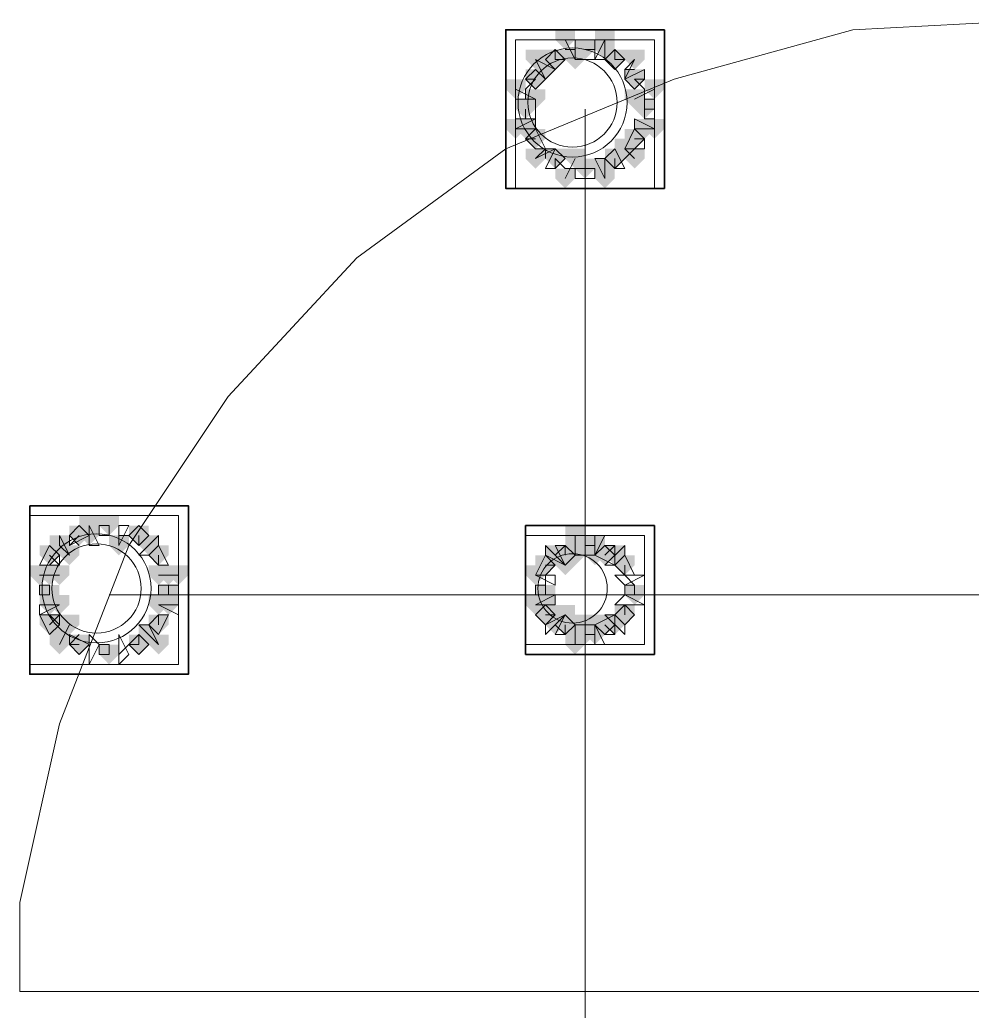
# Model space of a CAD drawing. Header units: millimetres. Extents: x 2315 to 4619, y 1334 to 1897.
# Drawn here: x 3480.05 to 3485.91, y 1554.59 to 1560.69 of the extents above; entities that cross this region are included whole.
import ezdxf

# ---------------------------------------------------------------- set-up
doc = ezdxf.new("R2010")
doc.units = ezdxf.units.MM
for name, color, linetype, true_color in [('PDF_10', 7, 'Continuous', 0x00b85c), ('PDF_AXIS', 7, 'Continuous', 0x00b85c), ('PDF_柱构件', 7, 'Continuous', 0x00b85c), ('PDF_转运站初步方案', 7, 'Continuous', 0x00b85c)]:
    doc.layers.add(name, color=color, linetype=linetype, true_color=true_color)
doc.layers.add('PDF_中心线层', color=1, linetype='Continuous')
doc.layers.add('PDF_粗实线层', color=7, linetype='Continuous')

msp = doc.modelspace()

# ---------------------------------------------------------------- hatches: boundary and pattern name
at = {"layer": 'PDF_10', "transparency": 33554559}
for points in [[(3483.5271, 1560.5703), (3483.4661, 1560.5703), (3483.4661, 1560.5093), (3483.5271, 1560.4482), (3483.5882, 1560.5093), (3483.5882, 1560.5703)], [(3483.5271, 1560.5703), (3483.4661, 1560.5703), (3483.4661, 1560.5093), (3483.5271, 1560.4482), (3483.5882, 1560.5093), (3483.5882, 1560.5703)], [(3483.5271, 1560.5703), (3483.4661, 1560.5703), (3483.4661, 1560.5093), (3483.5271, 1560.4482), (3483.5882, 1560.5093), (3483.5882, 1560.5703)], [(3483.3439, 1560.5093), (3483.2828, 1560.5093), (3483.2828, 1560.4482), (3483.3439, 1560.3871), (3483.405, 1560.4482), (3483.405, 1560.5093)], [(3483.3439, 1560.5093), (3483.2828, 1560.5093), (3483.2828, 1560.4482), (3483.3439, 1560.3871), (3483.405, 1560.4482), (3483.405, 1560.5093)], [(3483.7104, 1560.5093), (3483.6493, 1560.5093), (3483.6493, 1560.4482), (3483.7104, 1560.3871), (3483.7715, 1560.4482), (3483.7715, 1560.5093)], [(3483.7104, 1560.5093), (3483.6493, 1560.5093), (3483.6493, 1560.4482), (3483.7104, 1560.3871), (3483.7715, 1560.4482), (3483.7715, 1560.5093)], [(3483.2217, 1560.3871), (3483.1606, 1560.3871), (3483.1606, 1560.326), (3483.2217, 1560.2649), (3483.2828, 1560.326), (3483.2828, 1560.3871)], [(3483.2217, 1560.3871), (3483.1606, 1560.3871), (3483.1606, 1560.326), (3483.2217, 1560.2649), (3483.2828, 1560.326), (3483.2828, 1560.3871)], [(3483.8325, 1560.3871), (3483.7715, 1560.3871), (3483.7715, 1560.326), (3483.8325, 1560.2649), (3483.8936, 1560.326), (3483.8936, 1560.3871)], [(3483.8325, 1560.3871), (3483.7715, 1560.3871), (3483.7715, 1560.326), (3483.8325, 1560.2649), (3483.8936, 1560.326), (3483.8936, 1560.3871)], [(3483.1606, 1560.2039), (3483.0996, 1560.2039), (3483.0996, 1560.1428), (3483.1606, 1560.0817), (3483.2217, 1560.1428), (3483.2217, 1560.2039)], [(3483.1606, 1560.2039), (3483.0996, 1560.2039), (3483.0996, 1560.1428), (3483.1606, 1560.0817), (3483.2217, 1560.1428), (3483.2217, 1560.2039)], [(3483.1606, 1560.2039), (3483.0996, 1560.2039), (3483.0996, 1560.1428), (3483.1606, 1560.0817), (3483.2217, 1560.1428), (3483.2217, 1560.2039)], [(3483.8936, 1560.2039), (3483.8325, 1560.2039), (3483.8325, 1560.1428), (3483.8936, 1560.0817), (3483.9547, 1560.1428), (3483.9547, 1560.2039)], [(3483.8936, 1560.2039), (3483.8325, 1560.2039), (3483.8325, 1560.1428), (3483.8936, 1560.0817), (3483.9547, 1560.1428), (3483.9547, 1560.2039)], [(3483.2217, 1560.0206), (3483.1606, 1560.0206), (3483.1606, 1559.9595), (3483.2217, 1559.8985), (3483.2828, 1559.9595), (3483.2828, 1560.0206)], [(3483.2217, 1560.0206), (3483.1606, 1560.0206), (3483.1606, 1559.9595), (3483.2217, 1559.8985), (3483.2828, 1559.9595), (3483.2828, 1560.0206)], [(3483.8325, 1560.0206), (3483.7715, 1560.0206), (3483.7715, 1559.9595), (3483.8325, 1559.8985), (3483.8936, 1559.9595), (3483.8936, 1560.0206)], [(3483.8325, 1560.0206), (3483.7715, 1560.0206), (3483.7715, 1559.9595), (3483.8325, 1559.8985), (3483.8936, 1559.9595), (3483.8936, 1560.0206)], [(3483.3439, 1559.8985), (3483.2828, 1559.8985), (3483.2828, 1559.8374), (3483.3439, 1559.7763), (3483.405, 1559.8374), (3483.405, 1559.8985)], [(3483.3439, 1559.8985), (3483.2828, 1559.8985), (3483.2828, 1559.8374), (3483.3439, 1559.7763), (3483.405, 1559.8374), (3483.405, 1559.8985)], [(3483.7104, 1559.8985), (3483.6493, 1559.8985), (3483.6493, 1559.8374), (3483.7104, 1559.7763), (3483.7715, 1559.8374), (3483.7715, 1559.8985)], [(3483.7104, 1559.8985), (3483.6493, 1559.8985), (3483.6493, 1559.8374), (3483.7104, 1559.7763), (3483.7715, 1559.8374), (3483.7715, 1559.8985)], [(3483.5271, 1559.8374), (3483.4661, 1559.8374), (3483.4661, 1559.7763), (3483.5271, 1559.7152), (3483.5882, 1559.7763), (3483.5882, 1559.8374)], [(3483.5271, 1559.8374), (3483.4661, 1559.8374), (3483.4661, 1559.7763), (3483.5271, 1559.7152), (3483.5882, 1559.7763), (3483.5882, 1559.8374)], [(3480.5952, 1557.6385), (3480.5342, 1557.6385), (3480.5342, 1557.5774), (3480.5952, 1557.5163), (3480.6563, 1557.5774), (3480.6563, 1557.6385)], [(3480.5952, 1557.6385), (3480.5342, 1557.6385), (3480.5342, 1557.5774), (3480.5952, 1557.5163), (3480.6563, 1557.5774), (3480.6563, 1557.6385)], [(3480.412, 1557.5774), (3480.3509, 1557.5774), (3480.3509, 1557.5163), (3480.412, 1557.4552), (3480.4731, 1557.5163), (3480.4731, 1557.5774)], [(3480.412, 1557.5774), (3480.3509, 1557.5774), (3480.3509, 1557.5163), (3480.412, 1557.4552), (3480.4731, 1557.5163), (3480.4731, 1557.5774)], [(3480.7785, 1557.5774), (3480.7174, 1557.5774), (3480.7174, 1557.5163), (3480.7785, 1557.4552), (3480.8396, 1557.5163), (3480.8396, 1557.5774)], [(3480.7785, 1557.5774), (3480.7174, 1557.5774), (3480.7174, 1557.5163), (3480.7785, 1557.4552), (3480.8396, 1557.5163), (3480.8396, 1557.5774)], [(3483.5271, 1557.5163), (3483.4661, 1557.5163), (3483.4661, 1557.4552), (3483.5271, 1557.3941), (3483.5882, 1557.4552), (3483.5882, 1557.5163)], [(3483.5271, 1557.5163), (3483.4661, 1557.5163), (3483.4661, 1557.4552), (3483.5271, 1557.3941), (3483.5882, 1557.4552), (3483.5882, 1557.5163)], [(3483.5271, 1557.5163), (3483.4661, 1557.5163), (3483.4661, 1557.4552), (3483.5271, 1557.3941), (3483.5882, 1557.4552), (3483.5882, 1557.5163)], [(3480.2288, 1557.4552), (3480.1677, 1557.4552), (3480.1677, 1557.3941), (3480.2288, 1557.333), (3480.2898, 1557.3941), (3480.2898, 1557.4552)], [(3480.2288, 1557.4552), (3480.1677, 1557.4552), (3480.1677, 1557.3941), (3480.2288, 1557.333), (3480.2898, 1557.3941), (3480.2898, 1557.4552)], [(3480.9006, 1557.4552), (3480.8396, 1557.4552), (3480.8396, 1557.3941), (3480.9006, 1557.333), (3480.9617, 1557.3941), (3480.9617, 1557.4552)], [(3480.9006, 1557.4552), (3480.8396, 1557.4552), (3480.8396, 1557.3941), (3480.9006, 1557.333), (3480.9617, 1557.3941), (3480.9617, 1557.4552)], [(3483.405, 1557.4552), (3483.3439, 1557.4552), (3483.3439, 1557.3941), (3483.405, 1557.333), (3483.4661, 1557.3941), (3483.4661, 1557.4552)], [(3483.405, 1557.4552), (3483.3439, 1557.4552), (3483.3439, 1557.3941), (3483.405, 1557.333), (3483.4661, 1557.3941), (3483.4661, 1557.4552)], [(3483.6493, 1557.4552), (3483.5882, 1557.4552), (3483.5882, 1557.3941), (3483.6493, 1557.333), (3483.7104, 1557.3941), (3483.7104, 1557.4552)], [(3483.6493, 1557.4552), (3483.5882, 1557.4552), (3483.5882, 1557.3941), (3483.6493, 1557.333), (3483.7104, 1557.3941), (3483.7104, 1557.4552)], [(3483.2828, 1557.3941), (3483.2217, 1557.3941), (3483.2217, 1557.333), (3483.2828, 1557.272), (3483.3439, 1557.333), (3483.3439, 1557.3941)], [(3483.2828, 1557.3941), (3483.2217, 1557.3941), (3483.2217, 1557.333), (3483.2828, 1557.272), (3483.3439, 1557.333), (3483.3439, 1557.3941)], [(3483.7715, 1557.3941), (3483.7104, 1557.3941), (3483.7104, 1557.333), (3483.7715, 1557.272), (3483.8325, 1557.333), (3483.8325, 1557.3941)], [(3483.7715, 1557.3941), (3483.7104, 1557.3941), (3483.7104, 1557.333), (3483.7715, 1557.272), (3483.8325, 1557.333), (3483.8325, 1557.3941)], [(3483.7715, 1557.3941), (3483.7104, 1557.3941), (3483.7104, 1557.333), (3483.7715, 1557.272), (3483.8325, 1557.333), (3483.8325, 1557.3941)], [(3480.2288, 1557.2109), (3480.1677, 1557.2109), (3480.1677, 1557.1498), (3480.2288, 1557.0887), (3480.2898, 1557.1498), (3480.2898, 1557.2109)], [(3480.2288, 1557.2109), (3480.1677, 1557.2109), (3480.1677, 1557.1498), (3480.2288, 1557.0887), (3480.2898, 1557.1498), (3480.2898, 1557.2109)], [(3480.9617, 1557.2109), (3480.9006, 1557.2109), (3480.9006, 1557.1498), (3480.9617, 1557.0887), (3481.0228, 1557.1498), (3481.0228, 1557.2109)], [(3480.9617, 1557.2109), (3480.9006, 1557.2109), (3480.9006, 1557.1498), (3480.9617, 1557.0887), (3481.0228, 1557.1498), (3481.0228, 1557.2109)], [(3483.2828, 1557.2109), (3483.2217, 1557.2109), (3483.2217, 1557.1498), (3483.2828, 1557.0887), (3483.3439, 1557.1498), (3483.3439, 1557.2109)], [(3483.2828, 1557.2109), (3483.2217, 1557.2109), (3483.2217, 1557.1498), (3483.2828, 1557.0887), (3483.3439, 1557.1498), (3483.3439, 1557.2109)], [(3483.8325, 1557.2109), (3483.7715, 1557.2109), (3483.7715, 1557.1498), (3483.8325, 1557.0887), (3483.8936, 1557.1498), (3483.8936, 1557.2109)], [(3483.8325, 1557.2109), (3483.7715, 1557.2109), (3483.7715, 1557.1498), (3483.8325, 1557.0887), (3483.8936, 1557.1498), (3483.8936, 1557.2109)], [(3483.2828, 1557.0887), (3483.2217, 1557.0887), (3483.2217, 1557.0276), (3483.2828, 1556.9666), (3483.3439, 1557.0276), (3483.3439, 1557.0887)], [(3483.2828, 1557.0887), (3483.2217, 1557.0887), (3483.2217, 1557.0276), (3483.2828, 1556.9666), (3483.3439, 1557.0276), (3483.3439, 1557.0887)], [(3483.7715, 1557.0887), (3483.7104, 1557.0887), (3483.7104, 1557.0276), (3483.7715, 1556.9666), (3483.8325, 1557.0276), (3483.8325, 1557.0887)], [(3483.7715, 1557.0887), (3483.7104, 1557.0887), (3483.7104, 1557.0276), (3483.7715, 1556.9666), (3483.8325, 1557.0276), (3483.8325, 1557.0887)], [(3483.7715, 1557.0887), (3483.7104, 1557.0887), (3483.7104, 1557.0276), (3483.7715, 1556.9666), (3483.8325, 1557.0276), (3483.8325, 1557.0887)], [(3480.2288, 1557.0276), (3480.1677, 1557.0276), (3480.1677, 1556.9666), (3480.2288, 1556.9055), (3480.2898, 1556.9666), (3480.2898, 1557.0276)], [(3480.2288, 1557.0276), (3480.1677, 1557.0276), (3480.1677, 1556.9666), (3480.2288, 1556.9055), (3480.2898, 1556.9666), (3480.2898, 1557.0276)], [(3480.9006, 1557.0276), (3480.8396, 1557.0276), (3480.8396, 1556.9666), (3480.9006, 1556.9055), (3480.9617, 1556.9666), (3480.9617, 1557.0276)], [(3480.9006, 1557.0276), (3480.8396, 1557.0276), (3480.8396, 1556.9666), (3480.9006, 1556.9055), (3480.9617, 1556.9666), (3480.9617, 1557.0276)], [(3483.405, 1557.0276), (3483.3439, 1557.0276), (3483.3439, 1556.9666), (3483.405, 1556.9055), (3483.4661, 1556.9666), (3483.4661, 1557.0276)], [(3483.405, 1557.0276), (3483.3439, 1557.0276), (3483.3439, 1556.9666), (3483.405, 1556.9055), (3483.4661, 1556.9666), (3483.4661, 1557.0276)], [(3483.6493, 1557.0276), (3483.5882, 1557.0276), (3483.5882, 1556.9666), (3483.6493, 1556.9055), (3483.7104, 1556.9666), (3483.7104, 1557.0276)], [(3483.6493, 1557.0276), (3483.5882, 1557.0276), (3483.5882, 1556.9666), (3483.6493, 1556.9055), (3483.7104, 1556.9666), (3483.7104, 1557.0276)], [(3483.5271, 1556.9666), (3483.4661, 1556.9666), (3483.4661, 1556.9055), (3483.5271, 1556.8444), (3483.5882, 1556.9055), (3483.5882, 1556.9666)], [(3483.5271, 1556.9666), (3483.4661, 1556.9666), (3483.4661, 1556.9055), (3483.5271, 1556.8444), (3483.5882, 1556.9055), (3483.5882, 1556.9666)], [(3483.5271, 1556.9666), (3483.4661, 1556.9666), (3483.4661, 1556.9055), (3483.5271, 1556.8444), (3483.5882, 1556.9055), (3483.5882, 1556.9666)], [(3480.412, 1556.9055), (3480.3509, 1556.9055), (3480.3509, 1556.8444), (3480.412, 1556.7833), (3480.4731, 1556.8444), (3480.4731, 1556.9055)], [(3480.412, 1556.9055), (3480.3509, 1556.9055), (3480.3509, 1556.8444), (3480.412, 1556.7833), (3480.4731, 1556.8444), (3480.4731, 1556.9055)], [(3480.7785, 1556.9055), (3480.7174, 1556.9055), (3480.7174, 1556.8444), (3480.7785, 1556.7833), (3480.8396, 1556.8444), (3480.8396, 1556.9055)], [(3480.7785, 1556.9055), (3480.7174, 1556.9055), (3480.7174, 1556.8444), (3480.7785, 1556.7833), (3480.8396, 1556.8444), (3480.8396, 1556.9055)], [(3480.5952, 1556.8444), (3480.5342, 1556.8444), (3480.5342, 1556.7833), (3480.5952, 1556.7222), (3480.6563, 1556.7833), (3480.6563, 1556.8444)], [(3480.5952, 1556.8444), (3480.5342, 1556.8444), (3480.5342, 1556.7833), (3480.5952, 1556.7222), (3480.6563, 1556.7833), (3480.6563, 1556.8444)]]:
    msp.add_hatch(color=256, dxfattribs=at).paths.add_polyline_path(points)
at = {"layer": 'PDF_柱构件', "transparency": 33554559}
for points in [[(3483.405, 1560.6314), (3483.3439, 1560.6314), (3483.3439, 1560.5703), (3483.405, 1560.5093), (3483.4661, 1560.5703), (3483.4661, 1560.6314)], [(3483.6493, 1560.6314), (3483.5882, 1560.6314), (3483.5882, 1560.5703), (3483.6493, 1560.5093), (3483.7104, 1560.5703), (3483.7104, 1560.6314)], [(3483.6493, 1560.5703), (3483.5882, 1560.5703), (3483.5882, 1560.5093), (3483.6493, 1560.4482), (3483.7104, 1560.5093), (3483.7104, 1560.5703)], [(3483.2217, 1560.5093), (3483.1606, 1560.5093), (3483.1606, 1560.4482), (3483.2217, 1560.3871), (3483.2828, 1560.4482), (3483.2828, 1560.5093)], [(3483.4661, 1560.5093), (3483.405, 1560.5093), (3483.405, 1560.4482), (3483.4661, 1560.3871), (3483.5271, 1560.4482), (3483.5271, 1560.5093)], [(3483.8325, 1560.5093), (3483.7715, 1560.5093), (3483.7715, 1560.4482), (3483.8325, 1560.3871), (3483.8936, 1560.4482), (3483.8936, 1560.5093)], [(3483.2828, 1560.4482), (3483.2217, 1560.4482), (3483.2217, 1560.3871), (3483.2828, 1560.326), (3483.3439, 1560.3871), (3483.3439, 1560.4482)], [(3483.0996, 1560.326), (3483.0385, 1560.326), (3483.0385, 1560.2649), (3483.0996, 1560.2039), (3483.1606, 1560.2649), (3483.1606, 1560.326)], [(3483.9547, 1560.326), (3483.8936, 1560.326), (3483.8936, 1560.2649), (3483.9547, 1560.2039), (3484.0158, 1560.2649), (3484.0158, 1560.326)], [(3483.2217, 1560.2649), (3483.1606, 1560.2649), (3483.1606, 1560.2039), (3483.2217, 1560.1428), (3483.2828, 1560.2039), (3483.2828, 1560.2649)], [(3483.8325, 1560.2649), (3483.7715, 1560.2649), (3483.7715, 1560.2039), (3483.8325, 1560.1428), (3483.8936, 1560.2039), (3483.8936, 1560.2649)], [(3483.0996, 1560.0817), (3483.0385, 1560.0817), (3483.0385, 1560.0206), (3483.0996, 1559.9595), (3483.1606, 1560.0206), (3483.1606, 1560.0817)], [(3483.1606, 1560.0817), (3483.0996, 1560.0817), (3483.0996, 1560.0206), (3483.1606, 1559.9595), (3483.2217, 1560.0206), (3483.2217, 1560.0817)], [(3483.8936, 1560.0817), (3483.8325, 1560.0817), (3483.8325, 1560.0206), (3483.8936, 1559.9595), (3483.9547, 1560.0206), (3483.9547, 1560.0817)], [(3483.9547, 1560.0817), (3483.8936, 1560.0817), (3483.8936, 1560.0206), (3483.9547, 1559.9595), (3484.0158, 1560.0206), (3484.0158, 1560.0817)], [(3483.7715, 1559.9595), (3483.7104, 1559.9595), (3483.7104, 1559.8985), (3483.7715, 1559.8374), (3483.8325, 1559.8985), (3483.8325, 1559.9595)], [(3483.2217, 1559.8985), (3483.1606, 1559.8985), (3483.1606, 1559.8374), (3483.2217, 1559.7763), (3483.2828, 1559.8374), (3483.2828, 1559.8985)], [(3483.4661, 1559.8985), (3483.405, 1559.8985), (3483.405, 1559.8374), (3483.4661, 1559.7763), (3483.5271, 1559.8374), (3483.5271, 1559.8985)], [(3483.8325, 1559.8985), (3483.7715, 1559.8985), (3483.7715, 1559.8374), (3483.8325, 1559.7763), (3483.8936, 1559.8374), (3483.8936, 1559.8985)], [(3483.6493, 1559.8374), (3483.5882, 1559.8374), (3483.5882, 1559.7763), (3483.6493, 1559.7152), (3483.7104, 1559.7763), (3483.7104, 1559.8374)], [(3483.405, 1559.7763), (3483.3439, 1559.7763), (3483.3439, 1559.7152), (3483.405, 1559.6541), (3483.4661, 1559.7152), (3483.4661, 1559.7763)], [(3483.6493, 1559.7763), (3483.5882, 1559.7763), (3483.5882, 1559.7152), (3483.6493, 1559.6541), (3483.7104, 1559.7152), (3483.7104, 1559.7763)], [(3480.4731, 1557.6385), (3480.412, 1557.6385), (3480.412, 1557.5774), (3480.4731, 1557.5163), (3480.5342, 1557.5774), (3480.5342, 1557.6385)], [(3480.4731, 1557.5774), (3480.412, 1557.5774), (3480.412, 1557.5163), (3480.4731, 1557.4552), (3480.5342, 1557.5163), (3480.5342, 1557.5774)], [(3483.4661, 1557.5774), (3483.405, 1557.5774), (3483.405, 1557.5163), (3483.4661, 1557.4552), (3483.5271, 1557.5163), (3483.5271, 1557.5774)], [(3480.2898, 1557.5163), (3480.2288, 1557.5163), (3480.2288, 1557.4552), (3480.2898, 1557.3941), (3480.3509, 1557.4552), (3480.3509, 1557.5163)], [(3480.6563, 1557.5163), (3480.5952, 1557.5163), (3480.5952, 1557.4552), (3480.6563, 1557.3941), (3480.7174, 1557.4552), (3480.7174, 1557.5163)], [(3480.8396, 1557.5163), (3480.7785, 1557.5163), (3480.7785, 1557.4552), (3480.8396, 1557.3941), (3480.9006, 1557.4552), (3480.9006, 1557.5163)], [(3483.4661, 1557.5163), (3483.405, 1557.5163), (3483.405, 1557.4552), (3483.4661, 1557.3941), (3483.5271, 1557.4552), (3483.5271, 1557.5163)], [(3483.5882, 1557.5163), (3483.5271, 1557.5163), (3483.5271, 1557.4552), (3483.5882, 1557.3941), (3483.6493, 1557.4552), (3483.6493, 1557.5163)], [(3480.3509, 1557.4552), (3480.2898, 1557.4552), (3480.2898, 1557.3941), (3480.3509, 1557.333), (3480.412, 1557.3941), (3480.412, 1557.4552)], [(3483.3439, 1557.4552), (3483.2828, 1557.4552), (3483.2828, 1557.3941), (3483.3439, 1557.333), (3483.405, 1557.3941), (3483.405, 1557.4552)], [(3483.4661, 1557.4552), (3483.405, 1557.4552), (3483.405, 1557.3941), (3483.4661, 1557.333), (3483.5271, 1557.3941), (3483.5271, 1557.4552)], [(3483.5882, 1557.4552), (3483.5271, 1557.4552), (3483.5271, 1557.3941), (3483.5882, 1557.333), (3483.6493, 1557.3941), (3483.6493, 1557.4552)], [(3483.7104, 1557.4552), (3483.6493, 1557.4552), (3483.6493, 1557.3941), (3483.7104, 1557.333), (3483.7715, 1557.3941), (3483.7715, 1557.4552)], [(3483.405, 1557.3941), (3483.3439, 1557.3941), (3483.3439, 1557.333), (3483.405, 1557.272), (3483.4661, 1557.333), (3483.4661, 1557.3941)], [(3480.1677, 1557.333), (3480.1066, 1557.333), (3480.1066, 1557.272), (3480.1677, 1557.2109), (3480.2288, 1557.272), (3480.2288, 1557.333)], [(3480.2288, 1557.333), (3480.1677, 1557.333), (3480.1677, 1557.272), (3480.2288, 1557.2109), (3480.2898, 1557.272), (3480.2898, 1557.333)], [(3480.2898, 1557.333), (3480.2288, 1557.333), (3480.2288, 1557.272), (3480.2898, 1557.2109), (3480.3509, 1557.272), (3480.3509, 1557.333)], [(3480.9006, 1557.333), (3480.8396, 1557.333), (3480.8396, 1557.272), (3480.9006, 1557.2109), (3480.9617, 1557.272), (3480.9617, 1557.333)], [(3480.9617, 1557.333), (3480.9006, 1557.333), (3480.9006, 1557.272), (3480.9617, 1557.2109), (3481.0228, 1557.272), (3481.0228, 1557.333)], [(3481.0228, 1557.333), (3480.9617, 1557.333), (3480.9617, 1557.272), (3481.0228, 1557.2109), (3481.0839, 1557.272), (3481.0839, 1557.333)], [(3483.2217, 1557.333), (3483.1606, 1557.333), (3483.1606, 1557.272), (3483.2217, 1557.2109), (3483.2828, 1557.272), (3483.2828, 1557.333)], [(3480.2288, 1557.1498), (3480.1677, 1557.1498), (3480.1677, 1557.0887), (3480.2288, 1557.0276), (3480.2898, 1557.0887), (3480.2898, 1557.1498)], [(3480.2898, 1557.1498), (3480.2288, 1557.1498), (3480.2288, 1557.0887), (3480.2898, 1557.0276), (3480.3509, 1557.0887), (3480.3509, 1557.1498)], [(3480.9006, 1557.1498), (3480.8396, 1557.1498), (3480.8396, 1557.0887), (3480.9006, 1557.0276), (3480.9617, 1557.0887), (3480.9617, 1557.1498)], [(3480.9617, 1557.1498), (3480.9006, 1557.1498), (3480.9006, 1557.0887), (3480.9617, 1557.0276), (3481.0228, 1557.0887), (3481.0228, 1557.1498)], [(3483.2217, 1557.1498), (3483.1606, 1557.1498), (3483.1606, 1557.0887), (3483.2217, 1557.0276), (3483.2828, 1557.0887), (3483.2828, 1557.1498)], [(3483.2828, 1557.1498), (3483.2217, 1557.1498), (3483.2217, 1557.0887), (3483.2828, 1557.0276), (3483.3439, 1557.0887), (3483.3439, 1557.1498)], [(3483.405, 1557.0887), (3483.3439, 1557.0887), (3483.3439, 1557.0276), (3483.405, 1556.9666), (3483.4661, 1557.0276), (3483.4661, 1557.0887)], [(3480.3509, 1557.0276), (3480.2898, 1557.0276), (3480.2898, 1556.9666), (3480.3509, 1556.9055), (3480.412, 1556.9666), (3480.412, 1557.0276)], [(3483.3439, 1557.0276), (3483.2828, 1557.0276), (3483.2828, 1556.9666), (3483.3439, 1556.9055), (3483.405, 1556.9666), (3483.405, 1557.0276)], [(3483.4661, 1557.0276), (3483.405, 1557.0276), (3483.405, 1556.9666), (3483.4661, 1556.9055), (3483.5271, 1556.9666), (3483.5271, 1557.0276)], [(3483.5882, 1557.0276), (3483.5271, 1557.0276), (3483.5271, 1556.9666), (3483.5882, 1556.9055), (3483.6493, 1556.9666), (3483.6493, 1557.0276)], [(3483.7104, 1557.0276), (3483.6493, 1557.0276), (3483.6493, 1556.9666), (3483.7104, 1556.9055), (3483.7715, 1556.9666), (3483.7715, 1557.0276)], [(3480.2898, 1556.9666), (3480.2288, 1556.9666), (3480.2288, 1556.9055), (3480.2898, 1556.8444), (3480.3509, 1556.9055), (3480.3509, 1556.9666)], [(3480.8396, 1556.9666), (3480.7785, 1556.9666), (3480.7785, 1556.9055), (3480.8396, 1556.8444), (3480.9006, 1556.9055), (3480.9006, 1556.9666)], [(3483.4661, 1556.9666), (3483.405, 1556.9666), (3483.405, 1556.9055), (3483.4661, 1556.8444), (3483.5271, 1556.9055), (3483.5271, 1556.9666)], [(3483.5882, 1556.9666), (3483.5271, 1556.9666), (3483.5271, 1556.9055), (3483.5882, 1556.8444), (3483.6493, 1556.9055), (3483.6493, 1556.9666)], [(3480.2898, 1556.9055), (3480.2288, 1556.9055), (3480.2288, 1556.8444), (3480.2898, 1556.7833), (3480.3509, 1556.8444), (3480.3509, 1556.9055)], [(3480.9006, 1556.9055), (3480.8396, 1556.9055), (3480.8396, 1556.8444), (3480.9006, 1556.7833), (3480.9617, 1556.8444), (3480.9617, 1556.9055)], [(3483.4661, 1556.9055), (3483.405, 1556.9055), (3483.405, 1556.8444), (3483.4661, 1556.7833), (3483.5271, 1556.8444), (3483.5271, 1556.9055)]]:
    msp.add_hatch(color=256, dxfattribs=at).paths.add_polyline_path(points)
at = {"layer": 'PDF_转运站初步方案', "transparency": 33554559}
for points in [[(3483.5271, 1560.5703), (3483.4661, 1560.5703), (3483.4661, 1560.5093), (3483.5271, 1560.4482), (3483.5882, 1560.5093), (3483.5882, 1560.5703)], [(3483.5271, 1560.5703), (3483.4661, 1560.5703), (3483.4661, 1560.5093), (3483.5271, 1560.4482), (3483.5882, 1560.5093), (3483.5882, 1560.5703)], [(3483.3439, 1560.5093), (3483.2828, 1560.5093), (3483.2828, 1560.4482), (3483.3439, 1560.3871), (3483.405, 1560.4482), (3483.405, 1560.5093)], [(3483.3439, 1560.5093), (3483.2828, 1560.5093), (3483.2828, 1560.4482), (3483.3439, 1560.3871), (3483.405, 1560.4482), (3483.405, 1560.5093)], [(3483.7104, 1560.5093), (3483.6493, 1560.5093), (3483.6493, 1560.4482), (3483.7104, 1560.3871), (3483.7715, 1560.4482), (3483.7715, 1560.5093)], [(3483.7104, 1560.5093), (3483.6493, 1560.5093), (3483.6493, 1560.4482), (3483.7104, 1560.3871), (3483.7715, 1560.4482), (3483.7715, 1560.5093)], [(3483.2217, 1560.3871), (3483.1606, 1560.3871), (3483.1606, 1560.326), (3483.2217, 1560.2649), (3483.2828, 1560.326), (3483.2828, 1560.3871)], [(3483.2217, 1560.3871), (3483.1606, 1560.3871), (3483.1606, 1560.326), (3483.2217, 1560.2649), (3483.2828, 1560.326), (3483.2828, 1560.3871)], [(3483.8325, 1560.3871), (3483.7715, 1560.3871), (3483.7715, 1560.326), (3483.8325, 1560.2649), (3483.8936, 1560.326), (3483.8936, 1560.3871)], [(3483.8325, 1560.3871), (3483.7715, 1560.3871), (3483.7715, 1560.326), (3483.8325, 1560.2649), (3483.8936, 1560.326), (3483.8936, 1560.3871)], [(3483.1606, 1560.2039), (3483.0996, 1560.2039), (3483.0996, 1560.1428), (3483.1606, 1560.0817), (3483.2217, 1560.1428), (3483.2217, 1560.2039)], [(3483.1606, 1560.2039), (3483.0996, 1560.2039), (3483.0996, 1560.1428), (3483.1606, 1560.0817), (3483.2217, 1560.1428), (3483.2217, 1560.2039)], [(3483.8936, 1560.2039), (3483.8325, 1560.2039), (3483.8325, 1560.1428), (3483.8936, 1560.0817), (3483.9547, 1560.1428), (3483.9547, 1560.2039)], [(3483.8936, 1560.2039), (3483.8325, 1560.2039), (3483.8325, 1560.1428), (3483.8936, 1560.0817), (3483.9547, 1560.1428), (3483.9547, 1560.2039)], [(3483.2217, 1560.0206), (3483.1606, 1560.0206), (3483.1606, 1559.9595), (3483.2217, 1559.8985), (3483.2828, 1559.9595), (3483.2828, 1560.0206)], [(3483.2217, 1560.0206), (3483.1606, 1560.0206), (3483.1606, 1559.9595), (3483.2217, 1559.8985), (3483.2828, 1559.9595), (3483.2828, 1560.0206)], [(3483.8325, 1560.0206), (3483.7715, 1560.0206), (3483.7715, 1559.9595), (3483.8325, 1559.8985), (3483.8936, 1559.9595), (3483.8936, 1560.0206)], [(3483.8325, 1560.0206), (3483.7715, 1560.0206), (3483.7715, 1559.9595), (3483.8325, 1559.8985), (3483.8936, 1559.9595), (3483.8936, 1560.0206)], [(3483.3439, 1559.8985), (3483.2828, 1559.8985), (3483.2828, 1559.8374), (3483.3439, 1559.7763), (3483.405, 1559.8374), (3483.405, 1559.8985)], [(3483.3439, 1559.8985), (3483.2828, 1559.8985), (3483.2828, 1559.8374), (3483.3439, 1559.7763), (3483.405, 1559.8374), (3483.405, 1559.8985)], [(3483.7104, 1559.8985), (3483.6493, 1559.8985), (3483.6493, 1559.8374), (3483.7104, 1559.7763), (3483.7715, 1559.8374), (3483.7715, 1559.8985)], [(3483.7104, 1559.8985), (3483.6493, 1559.8985), (3483.6493, 1559.8374), (3483.7104, 1559.7763), (3483.7715, 1559.8374), (3483.7715, 1559.8985)], [(3483.5271, 1559.8374), (3483.4661, 1559.8374), (3483.4661, 1559.7763), (3483.5271, 1559.7152), (3483.5882, 1559.7763), (3483.5882, 1559.8374)], [(3483.5271, 1559.8374), (3483.4661, 1559.8374), (3483.4661, 1559.7763), (3483.5271, 1559.7152), (3483.5882, 1559.7763), (3483.5882, 1559.8374)], [(3480.5952, 1557.6385), (3480.5342, 1557.6385), (3480.5342, 1557.5774), (3480.5952, 1557.5163), (3480.6563, 1557.5774), (3480.6563, 1557.6385)], [(3480.5952, 1557.6385), (3480.5342, 1557.6385), (3480.5342, 1557.5774), (3480.5952, 1557.5163), (3480.6563, 1557.5774), (3480.6563, 1557.6385)], [(3480.412, 1557.5774), (3480.3509, 1557.5774), (3480.3509, 1557.5163), (3480.412, 1557.4552), (3480.4731, 1557.5163), (3480.4731, 1557.5774)], [(3480.412, 1557.5774), (3480.3509, 1557.5774), (3480.3509, 1557.5163), (3480.412, 1557.4552), (3480.4731, 1557.5163), (3480.4731, 1557.5774)], [(3480.7785, 1557.5774), (3480.7174, 1557.5774), (3480.7174, 1557.5163), (3480.7785, 1557.4552), (3480.8396, 1557.5163), (3480.8396, 1557.5774)], [(3480.7785, 1557.5774), (3480.7174, 1557.5774), (3480.7174, 1557.5163), (3480.7785, 1557.4552), (3480.8396, 1557.5163), (3480.8396, 1557.5774)], [(3483.5271, 1557.5163), (3483.4661, 1557.5163), (3483.4661, 1557.4552), (3483.5271, 1557.3941), (3483.5882, 1557.4552), (3483.5882, 1557.5163)], [(3483.5271, 1557.5163), (3483.4661, 1557.5163), (3483.4661, 1557.4552), (3483.5271, 1557.3941), (3483.5882, 1557.4552), (3483.5882, 1557.5163)], [(3480.2288, 1557.4552), (3480.1677, 1557.4552), (3480.1677, 1557.3941), (3480.2288, 1557.333), (3480.2898, 1557.3941), (3480.2898, 1557.4552)], [(3480.2288, 1557.4552), (3480.1677, 1557.4552), (3480.1677, 1557.3941), (3480.2288, 1557.333), (3480.2898, 1557.3941), (3480.2898, 1557.4552)], [(3480.9006, 1557.4552), (3480.8396, 1557.4552), (3480.8396, 1557.3941), (3480.9006, 1557.333), (3480.9617, 1557.3941), (3480.9617, 1557.4552)], [(3480.9006, 1557.4552), (3480.8396, 1557.4552), (3480.8396, 1557.3941), (3480.9006, 1557.333), (3480.9617, 1557.3941), (3480.9617, 1557.4552)], [(3483.405, 1557.4552), (3483.3439, 1557.4552), (3483.3439, 1557.3941), (3483.405, 1557.333), (3483.4661, 1557.3941), (3483.4661, 1557.4552)], [(3483.405, 1557.4552), (3483.3439, 1557.4552), (3483.3439, 1557.3941), (3483.405, 1557.333), (3483.4661, 1557.3941), (3483.4661, 1557.4552)], [(3483.6493, 1557.4552), (3483.5882, 1557.4552), (3483.5882, 1557.3941), (3483.6493, 1557.333), (3483.7104, 1557.3941), (3483.7104, 1557.4552)], [(3483.6493, 1557.4552), (3483.5882, 1557.4552), (3483.5882, 1557.3941), (3483.6493, 1557.333), (3483.7104, 1557.3941), (3483.7104, 1557.4552)], [(3483.2828, 1557.3941), (3483.2217, 1557.3941), (3483.2217, 1557.333), (3483.2828, 1557.272), (3483.3439, 1557.333), (3483.3439, 1557.3941)], [(3483.2828, 1557.3941), (3483.2217, 1557.3941), (3483.2217, 1557.333), (3483.2828, 1557.272), (3483.3439, 1557.333), (3483.3439, 1557.3941)], [(3483.7715, 1557.3941), (3483.7104, 1557.3941), (3483.7104, 1557.333), (3483.7715, 1557.272), (3483.8325, 1557.333), (3483.8325, 1557.3941)], [(3483.7715, 1557.3941), (3483.7104, 1557.3941), (3483.7104, 1557.333), (3483.7715, 1557.272), (3483.8325, 1557.333), (3483.8325, 1557.3941)], [(3480.2288, 1557.2109), (3480.1677, 1557.2109), (3480.1677, 1557.1498), (3480.2288, 1557.0887), (3480.2898, 1557.1498), (3480.2898, 1557.2109)], [(3480.2288, 1557.2109), (3480.1677, 1557.2109), (3480.1677, 1557.1498), (3480.2288, 1557.0887), (3480.2898, 1557.1498), (3480.2898, 1557.2109)], [(3480.9617, 1557.2109), (3480.9006, 1557.2109), (3480.9006, 1557.1498), (3480.9617, 1557.0887), (3481.0228, 1557.1498), (3481.0228, 1557.2109)], [(3480.9617, 1557.2109), (3480.9006, 1557.2109), (3480.9006, 1557.1498), (3480.9617, 1557.0887), (3481.0228, 1557.1498), (3481.0228, 1557.2109)], [(3483.2828, 1557.2109), (3483.2217, 1557.2109), (3483.2217, 1557.1498), (3483.2828, 1557.0887), (3483.3439, 1557.1498), (3483.3439, 1557.2109)], [(3483.2828, 1557.2109), (3483.2217, 1557.2109), (3483.2217, 1557.1498), (3483.2828, 1557.0887), (3483.3439, 1557.1498), (3483.3439, 1557.2109)], [(3483.8325, 1557.2109), (3483.7715, 1557.2109), (3483.7715, 1557.1498), (3483.8325, 1557.0887), (3483.8936, 1557.1498), (3483.8936, 1557.2109)], [(3483.8325, 1557.2109), (3483.7715, 1557.2109), (3483.7715, 1557.1498), (3483.8325, 1557.0887), (3483.8936, 1557.1498), (3483.8936, 1557.2109)], [(3483.2828, 1557.0887), (3483.2217, 1557.0887), (3483.2217, 1557.0276), (3483.2828, 1556.9666), (3483.3439, 1557.0276), (3483.3439, 1557.0887)], [(3483.2828, 1557.0887), (3483.2217, 1557.0887), (3483.2217, 1557.0276), (3483.2828, 1556.9666), (3483.3439, 1557.0276), (3483.3439, 1557.0887)], [(3483.7715, 1557.0887), (3483.7104, 1557.0887), (3483.7104, 1557.0276), (3483.7715, 1556.9666), (3483.8325, 1557.0276), (3483.8325, 1557.0887)], [(3483.7715, 1557.0887), (3483.7104, 1557.0887), (3483.7104, 1557.0276), (3483.7715, 1556.9666), (3483.8325, 1557.0276), (3483.8325, 1557.0887)], [(3480.2288, 1557.0276), (3480.1677, 1557.0276), (3480.1677, 1556.9666), (3480.2288, 1556.9055), (3480.2898, 1556.9666), (3480.2898, 1557.0276)], [(3480.2288, 1557.0276), (3480.1677, 1557.0276), (3480.1677, 1556.9666), (3480.2288, 1556.9055), (3480.2898, 1556.9666), (3480.2898, 1557.0276)], [(3480.9006, 1557.0276), (3480.8396, 1557.0276), (3480.8396, 1556.9666), (3480.9006, 1556.9055), (3480.9617, 1556.9666), (3480.9617, 1557.0276)], [(3480.9006, 1557.0276), (3480.8396, 1557.0276), (3480.8396, 1556.9666), (3480.9006, 1556.9055), (3480.9617, 1556.9666), (3480.9617, 1557.0276)], [(3483.405, 1557.0276), (3483.3439, 1557.0276), (3483.3439, 1556.9666), (3483.405, 1556.9055), (3483.4661, 1556.9666), (3483.4661, 1557.0276)], [(3483.405, 1557.0276), (3483.3439, 1557.0276), (3483.3439, 1556.9666), (3483.405, 1556.9055), (3483.4661, 1556.9666), (3483.4661, 1557.0276)], [(3483.6493, 1557.0276), (3483.5882, 1557.0276), (3483.5882, 1556.9666), (3483.6493, 1556.9055), (3483.7104, 1556.9666), (3483.7104, 1557.0276)], [(3483.6493, 1557.0276), (3483.5882, 1557.0276), (3483.5882, 1556.9666), (3483.6493, 1556.9055), (3483.7104, 1556.9666), (3483.7104, 1557.0276)], [(3483.5271, 1556.9666), (3483.4661, 1556.9666), (3483.4661, 1556.9055), (3483.5271, 1556.8444), (3483.5882, 1556.9055), (3483.5882, 1556.9666)], [(3483.5271, 1556.9666), (3483.4661, 1556.9666), (3483.4661, 1556.9055), (3483.5271, 1556.8444), (3483.5882, 1556.9055), (3483.5882, 1556.9666)], [(3480.412, 1556.9055), (3480.3509, 1556.9055), (3480.3509, 1556.8444), (3480.412, 1556.7833), (3480.4731, 1556.8444), (3480.4731, 1556.9055)], [(3480.412, 1556.9055), (3480.3509, 1556.9055), (3480.3509, 1556.8444), (3480.412, 1556.7833), (3480.4731, 1556.8444), (3480.4731, 1556.9055)], [(3480.7785, 1556.9055), (3480.7174, 1556.9055), (3480.7174, 1556.8444), (3480.7785, 1556.7833), (3480.8396, 1556.8444), (3480.8396, 1556.9055)], [(3480.7785, 1556.9055), (3480.7174, 1556.9055), (3480.7174, 1556.8444), (3480.7785, 1556.7833), (3480.8396, 1556.8444), (3480.8396, 1556.9055)], [(3480.5952, 1556.8444), (3480.5342, 1556.8444), (3480.5342, 1556.7833), (3480.5952, 1556.7222), (3480.6563, 1556.7833), (3480.6563, 1556.8444)], [(3480.5952, 1556.8444), (3480.5342, 1556.8444), (3480.5342, 1556.7833), (3480.5952, 1556.7222), (3480.6563, 1556.7833), (3480.6563, 1556.8444)]]:
    msp.add_hatch(color=256, dxfattribs=at).paths.add_polyline_path(points)

# ---------------------------------------------------------------- linework, layer by layer
at = {"layer": 'PDF_10', "lineweight": 18}
for points in [[(3483.405, 1560.4482), (3483.3439, 1560.4482), (3483.3439, 1560.5093)], [(3483.5882, 1560.5093), (3483.5271, 1560.5093)], [(3483.7715, 1560.4482), (3483.7104, 1560.4482), (3483.7104, 1560.5093)], [(3483.1606, 1560.326), (3483.2217, 1560.326), (3483.1606, 1560.2649)], [(3483.8936, 1560.2649), (3483.8325, 1560.326), (3483.8936, 1560.326)], [(3483.1606, 1560.1428), (3483.1606, 1560.0817)], [(3483.8936, 1560.0817), (3483.8936, 1560.1428), (3483.9547, 1560.1428)], [(3483.2217, 1559.9595), (3483.1606, 1559.9595), (3483.2217, 1559.8985)], [(3483.8325, 1559.8985), (3483.8936, 1559.9595), (3483.8325, 1559.9595)], [(3483.3439, 1559.7763), (3483.3439, 1559.8374), (3483.405, 1559.7763)], [(3483.7104, 1559.8374), (3483.7104, 1559.7763), (3483.7715, 1559.8374)], [(3483.5271, 1559.7152), (3483.5271, 1559.7763), (3483.5882, 1559.7763)], [(3480.5342, 1557.5774), (3480.5952, 1557.5774), (3480.5952, 1557.5163)], [(3480.3509, 1557.4552), (3480.412, 1557.5163)], [(3480.412, 1557.4552), (3480.3509, 1557.5163)], [(3480.7174, 1557.5163), (3480.7785, 1557.4552), (3480.7785, 1557.5163)], [(3483.3439, 1557.3941), (3483.405, 1557.4552), (3483.405, 1557.3941)], [(3483.5271, 1557.4552), (3483.5882, 1557.4552)], [(3483.6493, 1557.4552), (3483.7104, 1557.3941)], [(3483.6493, 1557.3941), (3483.7104, 1557.4552)], [(3480.2288, 1557.333), (3480.2898, 1557.3941)], [(3480.2898, 1557.333), (3480.2288, 1557.3941)], [(3480.9006, 1557.3941), (3480.9006, 1557.333), (3480.9006, 1557.3941)], [(3483.2828, 1557.272), (3483.3439, 1557.333), (3483.2828, 1557.333)], [(3483.7715, 1557.333), (3483.7715, 1557.272)], [(3480.1677, 1557.1498), (3480.2288, 1557.1498), (3480.2288, 1557.2109)], [(3480.9617, 1557.2109), (3480.9617, 1557.1498), (3480.9006, 1557.1498)], [(3483.2217, 1557.1498), (3483.2828, 1557.1498), (3483.2828, 1557.2109)], [(3483.8325, 1557.2109), (3483.8325, 1557.1498), (3483.7715, 1557.1498)], [(3483.2828, 1557.0276), (3483.3439, 1557.0276), (3483.2828, 1557.0887)], [(3483.7715, 1557.0887), (3483.7715, 1557.0276)], [(3480.2898, 1556.9666), (3480.2288, 1557.0276)], [(3480.2898, 1557.0276), (3480.2288, 1556.9666)], [(3480.9006, 1556.9666), (3480.9006, 1557.0276), (3480.9006, 1556.9666)], [(3483.405, 1556.9666), (3483.405, 1556.9055), (3483.3439, 1556.9666)], [(3483.7104, 1556.9666), (3483.6493, 1556.9055)], [(3483.6493, 1556.9666), (3483.7104, 1556.9055)], [(3480.412, 1556.8444), (3480.3509, 1556.8444), (3480.412, 1556.9055)], [(3480.7785, 1556.9055), (3480.7785, 1556.8444), (3480.7174, 1556.8444)], [(3483.5882, 1556.9055), (3483.5271, 1556.9055)], [(3480.5952, 1556.8444), (3480.5952, 1556.7833), (3480.5342, 1556.7833)]]:
    msp.add_lwpolyline(points, dxfattribs=at)
at = {"layer": 'PDF_AXIS', "lineweight": 18}
for points in [[(3483.9547, 1560.5703), (3483.9547, 1559.6541), (3483.0996, 1559.6541), (3483.0996, 1560.5703)], [(3480.1066, 1557.6385), (3480.1066, 1556.7222), (3481.0228, 1556.7222), (3481.0228, 1557.6385)], [(3483.1606, 1557.5163), (3483.1606, 1556.8444), (3483.8936, 1556.8444), (3483.8936, 1557.5163)]]:
    msp.add_lwpolyline(points, close=True, dxfattribs=at)
at = {"layer": 'PDF_中心线层', "color": 112, "lineweight": 18, "true_color": 0x00b85c}
for points in [[(3480.0455, 1554.7066), (3480.0455, 1555.2563), (3480.2898, 1556.3557), (3480.7174, 1557.4552), (3481.3282, 1558.3714), (3482.1223, 1559.2266), (3483.0385, 1559.8985), (3484.0769, 1560.326), (3485.1763, 1560.6314), (3486.3369, 1560.6925), (3487.4363, 1560.5093), (3488.5358, 1560.1428), (3489.0855, 1559.8374)], [(3483.5271, 1549.2093), (3483.5271, 1560.1428)], [(3480.5952, 1557.1498), (3491.4677, 1557.1498)], [(3492.0174, 1554.7066), (3480.0455, 1554.7066), (3492.0174, 1554.7066)]]:
    msp.add_lwpolyline(points, dxfattribs=at)
at = {"layer": 'PDF_柱构件', "lineweight": 18}
for points in [[(3483.405, 1560.5703), (3483.4661, 1560.4482)], [(3483.5882, 1560.4482), (3483.4661, 1560.4482), (3483.4661, 1560.5703), (3483.5882, 1560.5703)], [(3483.6493, 1560.5703), (3483.6493, 1560.4482), (3483.5882, 1560.4482)], [(3483.405, 1560.4482), (3483.3439, 1560.3871), (3483.2828, 1560.4482), (3483.3439, 1560.5093)], [(3483.7104, 1560.3871), (3483.6493, 1560.4482), (3483.7104, 1560.5093), (3483.7715, 1560.4482)], [(3483.2217, 1560.4482), (3483.3439, 1560.3871), (3483.2828, 1560.326)], [(3483.8325, 1560.4482), (3483.7715, 1560.326), (3483.7715, 1560.3871)], [(3483.2828, 1560.326), (3483.2217, 1560.2649), (3483.1606, 1560.326), (3483.2217, 1560.3871)], [(3483.8325, 1560.2649), (3483.7715, 1560.326), (3483.8936, 1560.3871), (3483.8936, 1560.326)], [(3483.0996, 1560.2649), (3483.2217, 1560.2039)], [(3483.9547, 1560.2649), (3483.8325, 1560.2039)], [(3483.2217, 1560.2039), (3483.2217, 1560.0817), (3483.0996, 1560.0817), (3483.0996, 1560.2039)], [(3483.8936, 1560.0817), (3483.8936, 1560.2039), (3483.9547, 1560.2039), (3483.9547, 1560.0817)], [(3483.0996, 1560.0206), (3483.2217, 1560.0817), (3483.2217, 1560.0206)], [(3483.9547, 1560.0206), (3483.8325, 1560.0206), (3483.8325, 1560.0817)], [(3483.2217, 1560.0206), (3483.2828, 1559.8985), (3483.2217, 1559.8985), (3483.1606, 1559.9595)], [(3483.7715, 1559.8985), (3483.8325, 1560.0206), (3483.8936, 1559.9595), (3483.8936, 1559.8985)], [(3483.2217, 1559.8374), (3483.2828, 1559.8985), (3483.3439, 1559.8985)], [(3483.3439, 1559.8985), (3483.405, 1559.8374), (3483.3439, 1559.7763), (3483.2828, 1559.7763)], [(3483.6493, 1559.8374), (3483.7104, 1559.8985), (3483.7715, 1559.7763), (3483.7104, 1559.7763)], [(3483.8325, 1559.8374), (3483.7715, 1559.8985)], [(3483.405, 1559.7152), (3483.4661, 1559.8374)], [(3483.6493, 1559.7152), (3483.5882, 1559.8374), (3483.6493, 1559.8374)], [(3483.4661, 1559.7763), (3483.5882, 1559.7763), (3483.5882, 1559.7152), (3483.4661, 1559.7152)], [(3480.3509, 1557.4552), (3480.4731, 1557.5163), (3480.412, 1557.5774), (3480.3509, 1557.5163)], [(3480.4731, 1557.5774), (3480.4731, 1557.4552), (3480.5342, 1557.4552)], [(3480.5342, 1557.5163), (3480.5952, 1557.5163), (3480.5952, 1557.5774), (3480.5342, 1557.5774)], [(3480.6563, 1557.5774), (3480.6563, 1557.4552), (3480.7174, 1557.5774)], [(3480.7174, 1557.5163), (3480.7785, 1557.4552), (3480.8396, 1557.5163), (3480.7785, 1557.5774)], [(3480.2898, 1557.4552), (3480.3509, 1557.3941), (3480.2898, 1557.5163)], [(3480.9006, 1557.5163), (3480.7785, 1557.3941), (3480.8396, 1557.3941), (3480.9006, 1557.4552)], [(3483.4661, 1557.5163), (3483.4661, 1557.3941)], [(3483.4661, 1557.3941), (3483.5882, 1557.3941), (3483.5882, 1557.5163), (3483.4661, 1557.5163)], [(3483.5882, 1557.5163), (3483.5882, 1557.3941), (3483.6493, 1557.5163)], [(3480.2898, 1557.333), (3480.2898, 1557.3941), (3480.2288, 1557.4552), (3480.1677, 1557.333)], [(3480.8396, 1557.3941), (3480.9006, 1557.333), (3480.9617, 1557.333), (3480.9006, 1557.4552)], [(3483.2828, 1557.3941), (3483.405, 1557.333), (3483.2828, 1557.4552)], [(3483.405, 1557.333), (3483.4661, 1557.3941), (3483.405, 1557.4552), (3483.3439, 1557.4552)], [(3483.5882, 1557.3941), (3483.7104, 1557.333), (3483.7104, 1557.4552), (3483.6493, 1557.4552)], [(3483.7715, 1557.4552), (3483.6493, 1557.333), (3483.7104, 1557.333), (3483.7715, 1557.3941)], [(3483.2828, 1557.272), (3483.3439, 1557.333), (3483.2828, 1557.3941), (3483.2217, 1557.272)], [(3483.7104, 1557.333), (3483.7715, 1557.272), (3483.8325, 1557.272), (3483.7715, 1557.3941)], [(3480.1677, 1557.272), (3480.2898, 1557.272)], [(3481.0228, 1557.272), (3480.9006, 1557.272)], [(3483.2217, 1557.272), (3483.3439, 1557.2109), (3483.3439, 1557.272)], [(3483.8325, 1557.272), (3483.7104, 1557.272), (3483.7715, 1557.2109), (3483.8936, 1557.272)], [(3480.2288, 1557.1498), (3480.2288, 1557.2109), (3480.1677, 1557.2109), (3480.1677, 1557.1498)], [(3480.9006, 1557.2109), (3480.9006, 1557.1498), (3481.0228, 1557.1498), (3481.0228, 1557.2109)], [(3483.2828, 1557.1498), (3483.2828, 1557.2109), (3483.2217, 1557.2109), (3483.2217, 1557.1498)], [(3483.7715, 1557.2109), (3483.7715, 1557.1498), (3483.8325, 1557.1498), (3483.8325, 1557.2109)], [(3483.2217, 1557.0887), (3483.3439, 1557.0887), (3483.3439, 1557.1498)], [(3483.8936, 1557.0887), (3483.7715, 1557.1498), (3483.7104, 1557.0887), (3483.8325, 1557.0887)], [(3480.1677, 1557.0276), (3480.2898, 1557.0887), (3480.1677, 1557.0887)], [(3481.0228, 1557.0887), (3480.9006, 1557.0887), (3481.0228, 1557.0276)], [(3483.3439, 1557.0276), (3483.2828, 1557.0887), (3483.2217, 1557.0276), (3483.2828, 1556.9666)], [(3483.7715, 1557.0887), (3483.7104, 1557.0276), (3483.7715, 1556.9666), (3483.8325, 1557.0276)], [(3480.2898, 1556.9666), (3480.2898, 1557.0276), (3480.1677, 1557.0276), (3480.2288, 1556.9055)], [(3480.9006, 1557.0276), (3480.8396, 1556.9666), (3480.9006, 1556.9055), (3480.9617, 1557.0276)], [(3483.2828, 1556.9055), (3483.405, 1557.0276), (3483.2828, 1556.9666)], [(3483.4661, 1556.9666), (3483.405, 1557.0276), (3483.3439, 1556.9055), (3483.405, 1556.9055)], [(3483.7104, 1557.0276), (3483.5882, 1556.9666), (3483.6493, 1556.9055), (3483.7104, 1556.9055)], [(3483.7715, 1556.9666), (3483.7104, 1557.0276), (3483.6493, 1557.0276), (3483.7715, 1556.9055)], [(3480.2898, 1556.8444), (3480.3509, 1556.9666)], [(3480.9006, 1556.8444), (3480.8396, 1556.9666), (3480.7785, 1556.9666)], [(3483.4661, 1556.8444), (3483.4661, 1556.9666)], [(3483.5882, 1556.9666), (3483.4661, 1556.9666), (3483.4661, 1556.8444), (3483.5882, 1556.8444)], [(3483.6493, 1556.8444), (3483.5882, 1556.9666), (3483.5882, 1556.8444)], [(3480.4731, 1556.8444), (3480.3509, 1556.9055), (3480.3509, 1556.8444), (3480.412, 1556.7833)], [(3480.4731, 1556.7222), (3480.5342, 1556.8444), (3480.4731, 1556.9055), (3480.4731, 1556.7833)], [(3480.7174, 1556.7833), (3480.6563, 1556.9055), (3480.6563, 1556.8444), (3480.6563, 1556.7222)], [(3480.7785, 1556.9055), (3480.7174, 1556.8444), (3480.7785, 1556.7833), (3480.8396, 1556.8444)], [(3480.5952, 1556.8444), (3480.5342, 1556.8444), (3480.5342, 1556.7833), (3480.5952, 1556.7833)]]:
    msp.add_lwpolyline(points, close=True, dxfattribs=at)
for points in [[(3483.4661, 1560.5093), (3483.405, 1560.5093)], [(3483.8325, 1560.3871), (3483.7715, 1560.3871)], [(3483.1606, 1560.2649), (3483.1606, 1560.2039)], [(3483.8936, 1560.2039), (3483.8936, 1560.2649)], [(3483.2828, 1559.8985), (3483.2828, 1559.8374)], [(3483.7715, 1559.8374), (3483.8325, 1559.8985)], [(3483.405, 1559.7763), (3483.4661, 1559.7763)], [(3480.6563, 1557.5163), (3480.7174, 1557.5163)], [(3483.2828, 1557.2109), (3483.2828, 1557.272)], [(3483.7715, 1557.272), (3483.8325, 1557.2109)], [(3483.8325, 1557.0887), (3483.7715, 1557.0887)], [(3480.4731, 1556.7833), (3480.4731, 1556.8444)], [(3480.7174, 1556.8444), (3480.6563, 1556.7833)]]:
    msp.add_lwpolyline(points, dxfattribs=at)
at = {"layer": 'PDF_粗实线层', "color": 112, "lineweight": 35, "true_color": 0x00b85c}
for points in [[(3484.0158, 1560.6314), (3484.0158, 1559.6541), (3483.0385, 1559.6541), (3483.0385, 1560.6314)], [(3480.1066, 1557.6995), (3480.1066, 1556.6612), (3481.0839, 1556.6612), (3481.0839, 1557.6995)], [(3483.1606, 1557.5774), (3483.9547, 1557.5774), (3483.9547, 1556.7833), (3483.1606, 1556.7833)]]:
    msp.add_lwpolyline(points, close=True, dxfattribs=at)
at = {"layer": 'PDF_转运站初步方案', "lineweight": 18}
for centre, radius in [((3483.4502, 1560.1834), 0.3359), ((3483.4502, 1560.1834), 0.2749), ((3480.5182, 1557.1903), 0.3359), ((3480.5182, 1557.1903), 0.2749), ((3483.4502, 1557.1903), 0.2138), ((3483.4502, 1557.1903), 0.2138)]:
    msp.add_circle(centre, radius, dxfattribs=at)

doc.saveas('drawing.dxf')
